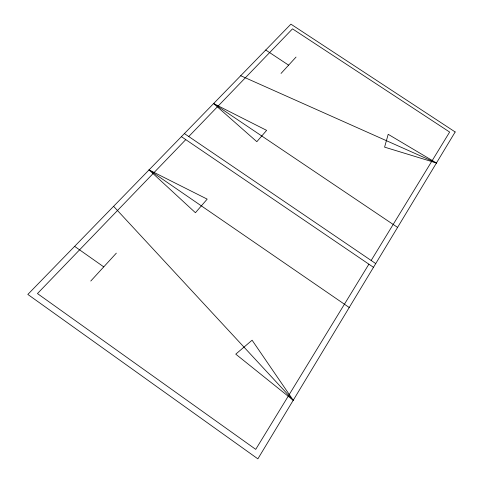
<?xml version="1.0" encoding="UTF-8"?>
<svg xmlns="http://www.w3.org/2000/svg" width="483" height="483" viewBox="0 0 483 483"><rect width="100%" height="100%" fill="white"/><g stroke="black" fill="none" stroke-linecap="round" stroke-linejoin="round"><path stroke-width="0.72" d="M368.891 264.189L255.73 449.365L37.451 293.567L185.774 139.629M371.161 260.476L449.637 132.064L292.505 28.853L188.762 136.532M90.774 281.04L116.331 253.152M281.028 73.446L296.031 57.079M436.451 162.994L384.583 147.14L388.193 134.31L436.451 162.994L240.709 75.722M149.036 169.901L207.183 199.129L195.428 212.719L149.036 169.901L349.227 307.508M213.607 103.567L266.622 130.368L256.835 141.694L213.607 103.567L397.575 227.402M265.735 50.015L288.623 65.163M184.403 133.568L375.738 263.585M181.397 136.653L373.486 267.31M74.617 246.354L103.754 266.87M293.229 400.274L235.764 354.148L252.096 340.207L293.229 400.274L113.596 206.313M455.173 131.974L257.874 458.85L27.827 294.425L290.911 24.15L455.173 131.974"/></g></svg>
